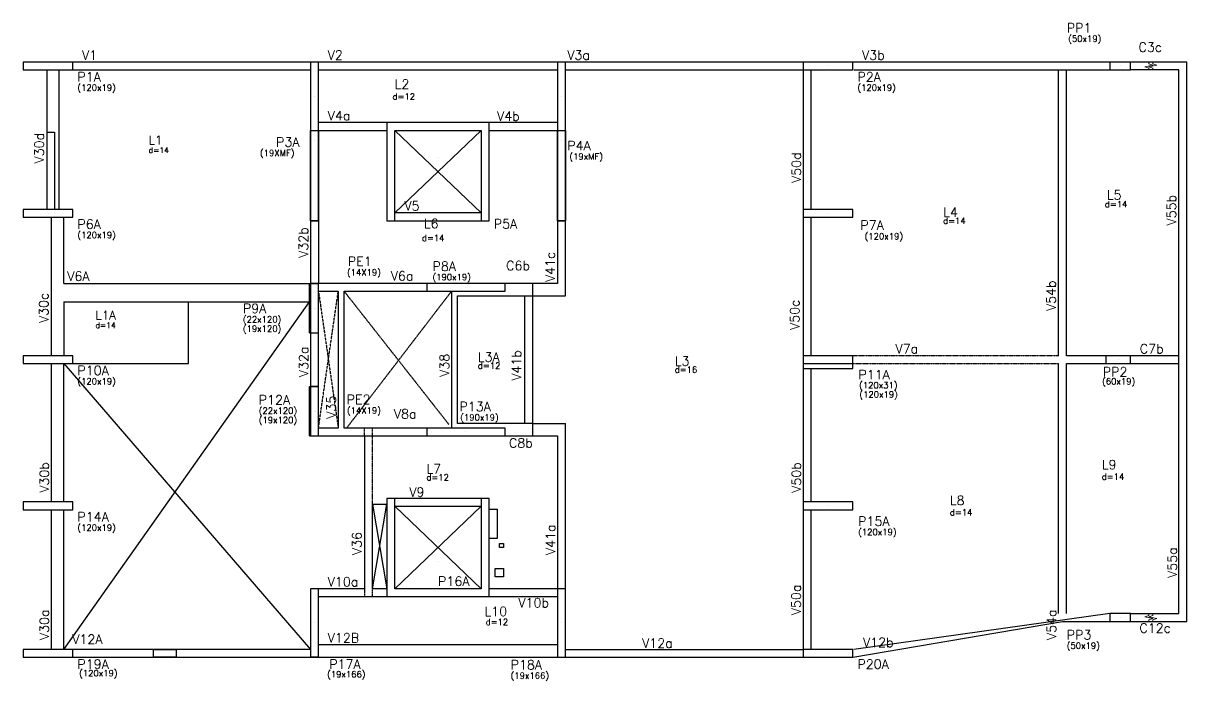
# Model space of a CAD drawing. Extents: x -40810 to 33675, y -2018 to 21213.
# Drawn here: x 24602 to 27424, y 11595 to 13191 of the extents above; entities that cross this region are included whole.
import ezdxf

# ---------------------------------------------------------------- set-up
doc = ezdxf.new("R2010")
doc.units = 0
doc.linetypes.add('ESTILO_TQS_0001', pattern=[1, 0.7, -0.3])
doc.linetypes.add('TRAZO_HUECO', pattern=[0.75, 0.5, -0.25])
doc.layers.get('0').update_dxf_attribs({"color": 1, "lineweight": 9})
for name, color, linetype in [('1', 5, 'Continuous'), ('10', 7, 'Continuous'), ('12', 3, 'Continuous'), ('13', 7, 'Continuous'), ('18', 9, 'Continuous'), ('19', 5, 'Continuous'), ('201', 7, 'ESTILO_TQS_0001'), ('241', 7, 'TRAZO_HUECO'), ('242', 3, 'Continuous'), ('3', 2, 'Continuous'), ('30', 15, 'Continuous'), ('4', 2, 'Continuous'), ('42', 7, 'Continuous'), ('8', 5, 'Continuous'), ('9', 3, 'Continuous')]:
    doc.layers.add(name, color=color, linetype=linetype)
doc.styles.get("Standard").update_dxf_attribs({"font": 'romans.shx', "width": 0.8})

msp = doc.modelspace()

# ---------------------------------------------------------------- linework, layer by layer
for points in [[(27331.776, 13077.565), (27331.776, 13081.898), (27322.276, 13085.065), (27341.276, 13089.065), (27331.776, 13092.232), (27331.776, 13096.565)], [(27341.776, 13077.565), (27341.776, 13081.898), (27332.276, 13085.065), (27351.276, 13089.065), (27341.776, 13092.232), (27341.776, 13096.565)], [(27331.776, 11758.198), (27331.776, 11753.864), (27322.276, 11750.698), (27341.276, 11746.698), (27331.776, 11743.531), (27331.776, 11739.198)], [(27341.776, 11758.198), (27341.776, 11753.864), (27332.276, 11750.698), (27351.276, 11746.698), (27341.776, 11743.531), (27341.776, 11739.198)]]:
    msp.add_lwpolyline(points)
at = {"layer": '1'}
for p, q in [((26493.894, 13077.565), (26493.894, 12739.065)), ((27404.894, 13077.565), (27287.394, 13077.565)), ((24658.894, 12926.065), (24677.894, 12926.065)), ((24677.894, 12926.065), (24677.894, 12739.065)), ((25298.894, 12711.565), (25298.894, 12559.565)), ((25317.894, 12711.565), (25317.894, 12559.565)), ((24699.894, 12559.565), (25295.894, 12559.565)), ((24699.894, 12514.565), (25295.894, 12514.565)), ((24699.894, 12514.565), (24699.894, 12384.065)), ((25002.894, 12365.065), (25002.894, 12514.565)), ((25836.894, 12529.565), (25916.894, 12529.565)), ((24721.894, 12365.065), (25002.894, 12365.065)), ((25836.894, 12219.565), (25916.894, 12219.565)), ((25429.894, 11818.565), (25317.894, 11818.565)), ((27287.389, 11758.198), (27404.894, 11758.198))]:
    msp.add_line(p, q, dxfattribs=at)
for points in [[(25317.894, 13096.565), (24721.894, 13096.565)], [(25898.894, 13096.565), (25317.894, 13096.565)], [(26493.894, 13096.565), (25898.894, 13096.565)], [(27122.394, 13096.565), (26613.894, 13096.565)], [(27237.394, 13096.565), (27122.394, 13096.565)], [(27423.894, 13096.565), (27287.394, 13096.565)], [(27423.894, 12374.565), (27423.894, 13096.565)], [(24658.894, 13077.565), (24658.894, 12739.065)], [(24688.894, 12739.065), (24688.894, 13077.565)], [(24721.894, 13077.565), (25298.894, 13077.565)], [(25317.894, 13077.565), (25898.894, 13077.565)], [(25917.894, 13077.565), (26493.894, 13077.565)], [(26512.894, 12739.065), (26512.894, 13077.565)], [(26616.122, 13077.565), (27237.394, 13077.565)], [(27112.894, 12384.065), (27112.894, 13077.565)], [(27131.894, 12384.065), (27131.894, 13077.565)], [(27404.894, 11758.198), (27404.894, 13077.565)], [(25483.894, 12949.565), (25317.894, 12949.565)], [(25317.894, 12930.565), (25483.894, 12930.565)], [(25897.894, 12949.565), (25731.894, 12949.565)], [(25731.894, 12930.565), (25897.894, 12930.565)], [(25712.894, 12730.565), (25502.894, 12730.565)], [(24669.894, 12720.065), (24669.894, 12384.065)], [(24699.894, 12559.565), (24699.894, 12720.065)], [(25502.894, 12711.565), (25712.894, 12711.565)], [(25897.894, 12711.565), (25897.894, 12559.565)], [(25916.894, 12529.565), (25916.894, 12711.565)], [(26493.894, 12720.065), (26493.894, 12384.061)], [(26512.894, 12384.061), (26512.894, 12720.065)], [(25379.393, 12559.565), (25317.894, 12559.565)], [(25580.394, 12559.565), (25379.393, 12559.565)], [(25897.894, 12559.565), (25770.394, 12559.565)], [(25836.894, 12559.565), (25836.894, 12189.565)], [(25317.894, 12540.565), (25365.893, 12540.565)], [(25365.893, 12540.565), (25365.893, 12208.565)], [(25379.893, 12540.565), (25580.394, 12540.565)], [(25379.893, 12208.565), (25379.893, 12540.565)], [(25640.893, 12540.565), (25640.893, 12208.565)], [(25654.893, 12529.565), (25836.894, 12529.565)], [(25654.893, 12219.565), (25654.893, 12529.565)], [(25817.894, 12529.565), (25817.894, 12219.565)], [(25298.894, 12439.565), (25298.894, 12309.565)], [(25317.894, 12309.565), (25317.894, 12439.565)], [(24669.894, 12365.065), (24669.894, 12029.065)], [(24699.894, 12029.065), (24699.894, 12365.065)], [(27112.894, 11758.198), (27112.894, 12365.065)], [(27227.394, 12384.065), (27131.894, 12384.065)], [(27131.894, 12365.065), (27227.394, 12365.065)], [(27131.894, 11758.198), (27131.894, 12365.065)], [(27404.894, 12384.065), (27287.394, 12384.065)], [(27287.394, 12365.065), (27404.894, 12365.065)], [(27423.894, 11739.198), (27423.894, 12374.565)], [(26493.894, 12353.061), (26493.894, 12029.065)], [(26512.894, 12029.065), (26512.894, 12353.061)], [(25836.894, 12219.565), (25654.893, 12219.565)], [(25916.894, 11818.565), (25916.894, 12219.565)], [(25365.893, 12208.565), (25317.894, 12208.565)], [(25580.394, 12208.565), (25379.893, 12208.565)], [(25317.894, 12189.565), (25379.393, 12189.565)], [(25379.393, 12189.565), (25580.394, 12189.565)], [(25429.894, 12189.565), (25429.894, 11818.565)], [(25770.394, 12189.565), (25897.894, 12189.565)], [(25897.894, 12189.565), (25897.894, 11818.565)], [(25712.894, 12037.565), (25502.894, 12037.565)], [(24669.894, 12010.065), (24669.894, 11671.565)], [(24699.894, 11671.565), (24699.894, 12010.065)], [(25502.894, 12018.565), (25712.894, 12018.565)], [(26493.894, 12010.065), (26493.894, 11671.565)], [(26512.894, 11671.565), (26512.894, 12010.065)], [(25317.894, 11799.565), (25483.894, 11799.565)], [(25896.894, 11818.565), (25731.894, 11818.565)], [(25731.894, 11799.565), (25896.894, 11799.565)], [(25916.894, 11818.565), (25915.894, 11818.565)], [(27237.389, 11758.198), (26616.201, 11671.565)], [(26613.894, 11652.565), (27122.394, 11739.198)], [(27122.394, 11739.198), (27237.389, 11739.198)], [(27287.389, 11739.198), (27423.894, 11739.198)], [(25298.894, 11671.565), (24699.894, 11671.565)], [(25318.894, 11682.565), (25317.894, 11682.565)], [(25897.894, 11682.565), (25318.894, 11682.565)], [(25916.894, 11671.565), (26493.894, 11671.565)], [(24721.894, 11652.565), (25298.894, 11652.565)], [(25317.894, 11652.565), (25298.894, 11652.565)], [(25317.894, 11652.565), (25897.894, 11652.565)], [(25718.894, 11652.565), (25897.894, 11652.565)], [(25916.894, 11652.565), (26330.894, 11652.565)], [(26330.894, 11652.565), (26493.894, 11652.565)]]:
    msp.add_lwpolyline(points, dxfattribs=at)
at = {"layer": '18'}
msp.add_lwpolyline([(24917.391, 11671.565), (24972.391, 11671.565), (24972.391, 11652.565), (24917.391, 11652.565), (24917.391, 11671.565)], dxfattribs=at)
at = {"layer": '19'}
for p, q in [((25502.894, 12730.565), (25712.894, 12930.565)), ((25502.894, 12930.565), (25712.894, 12730.565)), ((24699.894, 11671.565), (25295.894, 12514.565)), ((24699.894, 12365.065), (25298.894, 11671.565)), ((25502.894, 12018.565), (25712.894, 11818.565)), ((25502.894, 11818.565), (25712.894, 12018.565))]:
    msp.add_line(p, q, dxfattribs=at)
at = {"layer": '201'}
for p, q in [((25429.894, 12189.565), (25429.894, 12208.565)), ((25429.894, 11818.565), (25429.894, 11799.565))]:
    msp.add_line(p, q, dxfattribs=at)
for points in [[(27112.894, 12384.065), (26613.894, 12384.065)], [(26613.894, 12365.065), (27112.894, 12365.065)], [(25448.894, 11799.565), (25448.894, 12208.565)]]:
    msp.add_lwpolyline(points, dxfattribs=at)
at = {"layer": '201', "linetype": 'ESTILO_TQS_0001'}
msp.add_lwpolyline([(25483.894, 11818.565), (25448.894, 11818.565)], dxfattribs=at)
at = {"layer": '241'}
for p, q in [((25317.894, 12208.565), (25365.893, 12540.565)), ((25317.894, 12540.565), (25365.893, 12208.565)), ((25379.893, 12540.565), (25634.43, 12216.786)), ((25386.393, 12208.565), (25640.893, 12540.565))]:
    msp.add_line(p, q, dxfattribs=at)
at = {"layer": '242'}
for p, q in [((24661.894, 13087.065), (24661.894, 13087.065)), ((26553.894, 13087.065), (26553.894, 13087.065)), ((27262.394, 13087.065), (27262.394, 13087.065)), ((25308.394, 13013.565), (25308.394, 13013.565)), ((25907.394, 13013.565), (25907.394, 13013.565)), ((25308.394, 12907.065), (25308.394, 12907.065)), ((25907.394, 12907.065), (25907.394, 12907.065)), ((25607.894, 12864.085), (25607.894, 12864.085)), ((24661.894, 12729.565), (24661.894, 12729.565)), ((26553.894, 12729.565), (26553.894, 12729.565)), ((25779.255, 12629.858), (25779.255, 12629.858)), ((25675.394, 12550.065), (25675.394, 12550.065)), ((25308.394, 12499.565), (25308.394, 12499.565)), ((25309.894, 12499.565), (25309.894, 12499.565)), ((24676.894, 12374.565), (24676.894, 12374.565)), ((27257.394, 12374.565), (27257.394, 12374.565)), ((25308.394, 12249.565), (25308.394, 12249.565)), ((25309.894, 12249.565), (25309.894, 12249.565)), ((25675.394, 12199.065), (25675.394, 12199.065)), ((24676.894, 12019.565), (24676.894, 12019.565)), ((26553.894, 12019.565), (26553.894, 12019.565)), ((25607.894, 11885.044), (25607.894, 11885.044)), ((27262.389, 11748.698), (27262.389, 11748.698)), ((25308.394, 11735.565), (25308.394, 11735.565)), ((25907.394, 11735.565), (25907.394, 11735.565)), ((24676.894, 11662.065), (24676.894, 11662.065)), ((26553.894, 11662.065), (26553.894, 11662.065))]:
    msp.add_line(p, q, dxfattribs=at)
at = {"layer": '3'}
for points in [[(24601.894, 13077.565), (24721.894, 13077.565), (24721.894, 13096.565), (24601.894, 13096.565), (24601.894, 13077.565)], [(25298.894, 12930.565), (25317.894, 12930.565), (25317.894, 13096.565), (25298.894, 13096.565), (25298.894, 12930.565)], [(25897.894, 12930.565), (25916.894, 12930.565), (25916.894, 13096.565), (25897.894, 13096.565), (25897.894, 12930.565)], [(26493.894, 13077.565), (26613.894, 13077.565), (26613.894, 13096.565), (26493.894, 13096.565), (26493.894, 13077.565)], [(25712.894, 12711.565), (25731.894, 12711.565), (25731.894, 12949.565), (25483.894, 12949.565), (25483.894, 12711.565), (25502.894, 12711.565), (25502.894, 12930.565), (25712.894, 12930.565), (25712.894, 12711.565)], [(24601.894, 12720.065), (24721.894, 12720.065), (24721.894, 12739.065), (24601.894, 12739.065), (24601.894, 12720.065)], [(26493.894, 12720.065), (26613.894, 12720.065), (26613.894, 12739.065), (26493.894, 12739.065), (26493.894, 12720.065)], [(25298.894, 12439.565), (25317.894, 12439.565), (25317.894, 12559.565), (25298.894, 12559.565), (25298.894, 12439.565)], [(25580.394, 12540.565), (25770.394, 12540.565), (25770.394, 12559.565), (25580.394, 12559.565), (25580.394, 12540.565)], [(24601.894, 12365.065), (24721.894, 12365.065), (24721.894, 12384.065), (24601.894, 12384.065), (24601.894, 12365.065)], [(26493.894, 12365.065), (26613.894, 12365.065), (26613.894, 12384.065), (26493.894, 12384.065), (26493.894, 12365.065)], [(25298.894, 12189.565), (25317.894, 12189.565), (25317.894, 12309.565), (25298.894, 12309.565), (25298.894, 12189.565)], [(25580.394, 12189.565), (25770.394, 12189.565), (25770.394, 12208.565), (25580.394, 12208.565), (25580.394, 12189.565)], [(24601.894, 12010.065), (24721.894, 12010.065), (24721.894, 12029.065), (24601.894, 12029.065), (24601.894, 12010.065)], [(25712.894, 12037.565), (25712.894, 11818.565), (25502.894, 11818.565), (25502.894, 12037.565), (25483.894, 12037.565), (25483.894, 11799.565), (25731.894, 11799.565), (25731.894, 12037.565), (25712.894, 12037.565)], [(26493.894, 12010.065), (26613.894, 12010.065), (26613.894, 12029.065), (26493.894, 12029.065), (26493.894, 12010.065)], [(25298.894, 11652.565), (25317.894, 11652.565), (25317.894, 11818.565), (25298.894, 11818.565), (25298.894, 11652.565)], [(25897.894, 11652.565), (25916.894, 11652.565), (25916.894, 11818.565), (25897.894, 11818.565), (25897.894, 11652.565)], [(24601.894, 11652.565), (24721.894, 11652.565), (24721.894, 11671.565), (24601.894, 11671.565), (24601.894, 11652.565)], [(26493.894, 11652.565), (26613.894, 11652.565), (26613.894, 11671.565), (26493.894, 11671.565), (26493.894, 11652.565)]]:
    msp.add_lwpolyline(points, dxfattribs=at)
at = {"layer": '30'}
for points in [[(25298.894, 12711.565), (25298.894, 12930.565), (25317.894, 12930.565), (25317.894, 12711.565), (25298.894, 12711.565), (25298.894, 12711.565)], [(25897.894, 12711.565), (25897.894, 12930.565), (25916.894, 12930.565), (25916.894, 12711.565), (25897.894, 12711.565), (25897.894, 12711.565)]]:
    msp.add_lwpolyline(points, dxfattribs=at)
at = {"layer": '4'}
for p, q in [((25298.894, 12930.565), (25298.894, 12711.565)), ((25317.894, 12711.565), (25317.894, 12930.565)), ((25897.894, 12930.565), (25897.894, 12711.565)), ((25916.894, 12711.565), (25916.894, 12930.565)), ((25298.894, 12711.565), (25317.894, 12711.565)), ((25897.894, 12711.565), (25916.894, 12711.565)), ((25295.894, 12439.565), (25295.894, 12559.565)), ((25295.894, 12559.565), (25317.894, 12559.565)), ((25298.894, 12559.565), (25298.894, 12439.565)), ((25295.894, 12439.565), (25317.894, 12439.565)), ((26613.894, 12384.061), (26493.894, 12384.061)), ((25295.894, 12189.565), (25295.894, 12309.565)), ((25295.894, 12309.565), (25317.894, 12309.565)), ((25295.894, 12309.565), (25317.894, 12309.565)), ((25298.894, 12309.565), (25298.894, 12189.565)), ((25298.894, 12189.565), (25298.894, 12309.565)), ((25295.894, 12189.565), (25317.894, 12189.565)), ((25295.894, 12189.565), (25317.894, 12189.565))]:
    msp.add_line(p, q, dxfattribs=at)
for points in [[(27237.394, 13077.565), (27287.394, 13077.565), (27287.394, 13096.565), (27237.394, 13096.565), (27237.394, 13077.565)], [(26493.894, 12365.065), (26493.894, 12353.061), (26613.894, 12353.061), (26613.894, 12365.065)], [(27227.394, 12365.065), (27287.394, 12365.065), (27287.394, 12384.065), (27227.394, 12384.065), (27227.394, 12365.065)], [(27237.389, 11739.198), (27287.389, 11739.198), (27287.389, 11758.198), (27237.389, 11758.198), (27237.389, 11739.198)]]:
    msp.add_lwpolyline(points, dxfattribs=at)
at = {"layer": '42'}
for p, q in [((25448.894, 11818.565), (25483.894, 12023.565)), ((25448.894, 12023.565), (25483.894, 11818.565)), ((25731.894, 12011.565), (25751.894, 12011.565)), ((25751.894, 11941.565), (25751.894, 12011.565)), ((25731.894, 11941.565), (25751.894, 11941.565))]:
    msp.add_line(p, q, dxfattribs=at)
for points in [[(25448.894, 12023.565), (25483.894, 12023.565), (25483.894, 11818.565), (25448.894, 11818.565), (25448.894, 12023.565)], [(25756.894, 11928.565), (25766.894, 11928.565), (25766.894, 11918.565), (25756.894, 11918.565), (25756.894, 11928.565)], [(25746.894, 11867.565), (25766.894, 11867.565), (25766.894, 11847.565), (25746.894, 11847.565), (25746.894, 11867.565)]]:
    msp.add_lwpolyline(points, dxfattribs=at)

# ---------------------------------------------------------------- texts
at = {"layer": '10'}
for s, height, p in [('L2', 22.5, (25502.815, 13031.714)), ('L1', 21, (24905.999, 12896.694)), ('L5', 22.5, (27230.064, 12762.729)), ('L4', 22.5, (26833.061, 12720.827)), ('L6', 22.5, (25573.467, 12693.482)), ('L1A', 21, (24777.024, 12471.891)), ('L3A', 22.5, (25704.508, 12369.503)), ('L3', 22.5, (26182.067, 12359.648)), ('L7', 22.5, (25579.766, 12098.29)), ('L9', 22.5, (27217.862, 12108.445)), ('L8', 22.5, (26849.379, 12021.812)), ('L10', 22.5, (25720.491, 11752.272))]:
    msp.add_text(s, height=height, dxfattribs=at).set_placement(p)
at = {"layer": '12'}
for s, p in [('(50x19)', (27136.493, 13145.564)), ('(120x19)', (24733.144, 13026.94)), ('(120x19)', (26625.144, 13026.94)), ('(19XMF)', (25176.086, 12868.454)), ('(19xMF)', (25926.515, 12859.875)), ('(120x19)', (24733.144, 12669.44)), ('(120x19)', (26642.649, 12666.278)), ('(190x19)', (25594.452, 12567.156)), ('(22x120)', (25134.559, 12464.533)), ('(19x120)', (25134.559, 12442.033)), ('(120x19)', (24733.144, 12314.44)), ('(120x31)', (26629.308, 12304.851)), ('(60x19)', (27218.695, 12314.281)), ('(120x19)', (26629.967, 12282.472)), ('(22x120)', (25173.031, 12243.065)), ('(19x120)', (25173.031, 12220.565)), ('(190x19)', (25661.852, 12226.848)), ('(120x19)', (24733.144, 11959.44)), ('(120x19)', (26626.945, 11948.635)), ('(50x19)', (27132.834, 11672.974)), ('(120x19)', (24737.407, 11606.223)), ('(19x166)', (25338.813, 11603.698)), ('(19x166)', (25784.003, 11600.406))]:
    msp.add_text(s, height=15, dxfattribs=at).set_placement(p)
at = {"layer": '13'}
for s, height, p in [('d=12', 15, (25497.547, 13005.349)), ('d=14', 13.5, (24905.999, 12875.799)), ('d=14', 15, (27225.264, 12743.984)), ('d=14', 15, (26833.061, 12703.827)), ('d=14', 15, (25568.817, 12662.056)), ('d=14', 13.5, (24777.024, 12450.996)), ('d=12', 15, (25704.508, 12352.503)), ('d=16', 15, (26182.067, 12342.648)), ('d=12', 15, (25579.766, 12081.29)), ('d=14', 15, (27217.862, 12082.945)), ('d=14', 15, (26849.379, 11996.312)), ('d=12', 15, (25723.328, 11730.554))]:
    msp.add_text(s, height=height, dxfattribs=at).set_placement(p)
at = {"layer": '8'}
for s, p in [('V1', (24744.394, 13102.19)), ('V2', (25340.394, 13102.19)), ('V3a', (25921.394, 13102.19)), ('V3b', (26636.394, 13102.19)), ('C3c', (27306.862, 13121.368)), ('V4a', (25340.394, 12955.19)), ('V4b', (25751.037, 12954.033)), ('V5', (25526.394, 12736.19)), ('V6A', (24708.587, 12565.668)), ('V6a', (25493.282, 12566.3)), ('C6b', (25773.086, 12591.311)), ('V7a', (26717.394, 12389.69)), ('C7b', (27310.059, 12389.69)), ('V8a', (25500.893, 12231.538)), ('C8b', (25780.024, 12160.916)), ('V9', (25538.295, 12041.832)), ('V10a', (25340.394, 11824.19)), ('V10b', (25802.776, 11773.377)), ('C12c', (27309.188, 11711.879)), ('V12A', (24720.737, 11684.866)), ('V12B', (25340.394, 11688.19)), ('V12a', (26102.866, 11675.271)), ('V12b', (26638.701, 11677.19))]:
    msp.add_text(s, height=22.5, dxfattribs=at).set_placement(p)
for s, p in [('V30d', (24651.712, 12850.325)), ('V50d', (26488.269, 12803.099)), ('V55b', (27398.034, 12699.948)), ('V32b', (25292.623, 12621.464)), ('V41c', (25891.263, 12562.695)), ('V54b', (27106.205, 12492.363)), ('V30c', (24662.853, 12463.19)), ('V50c', (26484.408, 12446.456)), ('V32a', (25293.269, 12332.065)), ('V41b', (25809.627, 12323.295)), ('V38', (25634.841, 12332.673)), ('V35', (25360.268, 12231.065)), ('V30b', (24664.269, 12051.565)), ('V50b', (26488.269, 12051.378)), ('V41a', (25892.269, 11900.264)), ('V36', (25422.269, 11900.264)), ('V55a', (27400.247, 11844.767)), ('V50a', (26487.731, 11754.424)), ('V30a', (24664.269, 11694.065)), ('V54a', (27107.269, 11694.065))]:
    msp.add_text(s, height=22.5, rotation=90, dxfattribs=at).set_placement(p)
at = {"layer": '9'}
for s, height, p in [('PP1', 22.5, (27132.993, 13168.064)), ('P1A', 22.5, (24733.144, 13049.44)), ('P2A', 22.5, (26625.144, 13049.44)), ('P3A', 22.5, (25215.05, 12891.018)), ('P4A', 22.5, (25921.409, 12882.375)), ('P6A', 22.5, (24733.144, 12691.94)), ('P5A', 22.5, (25743.144, 12692.654)), ('P7A', 22.5, (26632.373, 12689.568)), ('PE1', 22.5, (25388.975, 12601.728)), ('(14X19)', 15, (25387.138, 12578.554)), ('P8A', 22.5, (25594.452, 12589.656)), ('P9A', 22.5, (25134.559, 12487.533)), ('P10A', 22.5, (24733.144, 12336.94)), ('P11A', 22.5, (26627.377, 12326.678)), ('PP2', 22.5, (27220.208, 12333.726)), ('P12A', 22.5, (25173.031, 12265.565)), ('PE2', 22.5, (25386.159, 12266.51)), ('(14X19)', 15, (25387.089, 12243.704)), ('P13A', 22.5, (25659.969, 12249.186)), ('P14A', 22.5, (24733.144, 11981.94)), ('P15A', 22.5, (26626.945, 11971.135)), ('P16A', 22.5, (25608.015, 11825.491)), ('PP3', 22.5, (27132.834, 11695.474)), ('P19A', 22.5, (24733.144, 11624.44)), ('P17A', 22.5, (25344.087, 11624.44)), ('P18A', 22.5, (25784.003, 11622.906)), ('P20A', 22.5, (26625.144, 11624.44))]:
    msp.add_text(s, height=height, dxfattribs=at).set_placement(p)

doc.saveas('drawing.dxf')
